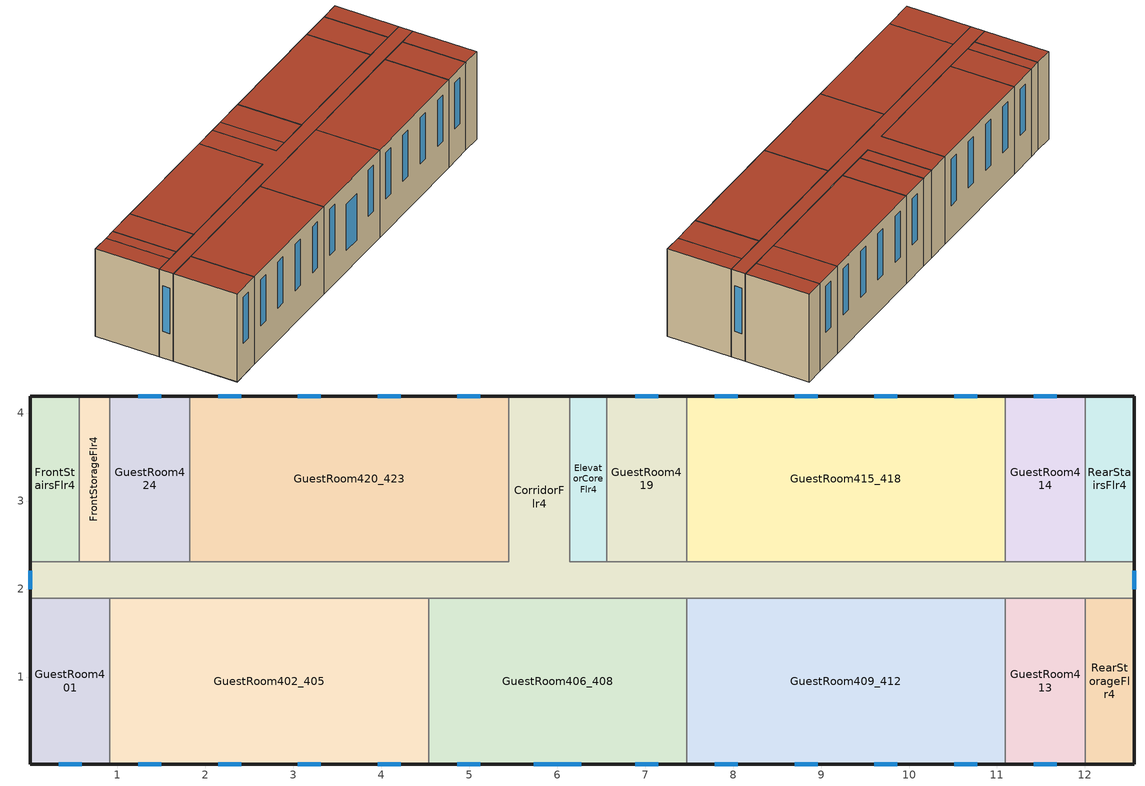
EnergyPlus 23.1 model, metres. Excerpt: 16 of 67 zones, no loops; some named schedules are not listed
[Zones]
RearStairsFlr4
 floor to RearStairsFlr3 (LA_Floor_Construction): 12.56,4.19 12.56,2.31 12,2.31 12,4.19 z8.84
 wall outside (LA_Wall_Construction): 12.56,2.31 12.56,4.19 12,4.19 z8.84:11.58
 wall to GuestRoom414 (LA_Wall_Construction): 12,4.19 12,2.31 z8.84:11.58
 wall to CorridorFlr4 (LA_Wall_Construction): 12,2.31 12.56,2.31 z8.84:11.58
 roof outside (LA_Roof_Construction): 12.56,2.31 12.56,4.19 12,4.19 12,2.31 z11.58
CorridorFlr4
 floor to CorridorFlr3 (LA_Floor_Construction): 12.56,2.31 12.56,1.89 0.01,1.89 0.01,2.31 5.45,2.31 5.45,4.19 6.15,4.19 6.15,2.31 z8.84
 wall outside (LA_Wall_Construction): 12.56,1.89 12.56,2.31 / 6.15,4.19 5.45,4.19 / 0.01,2.31 0.01,1.89 z8.84:11.58
 wall to GuestRoom414 (LA_Wall_Construction): 12,2.31 11.1,2.31 z8.84:11.58
 wall to GuestRoom415_418 (LA_Wall_Construction): 11.1,2.31 7.47,2.31 z8.84:11.58
 wall to GuestRoom419 (LA_Wall_Construction): 7.47,2.31 6.56,2.31 z8.84:11.58
 wall to ElevatorCoreFlr4 (LA_Wall_Construction): 6.56,2.31 6.15,2.31 6.15,4.19 z8.84:11.58
 wall to GuestRoom420_423 (LA_Wall_Construction): 5.45,4.19 5.45,2.31 1.82,2.31 z8.84:11.58
 wall to GuestRoom424 (LA_Wall_Construction): 1.82,2.31 0.92,2.31 z8.84:11.58
 wall to FrontStorageFlr4 (LA_Wall_Construction): 0.92,2.31 0.57,2.31 z8.84:11.58
 wall to FrontStairsFlr4 (LA_Wall_Construction): 0.57,2.31 0.01,2.31 z8.84:11.58
 wall to GuestRoom401 (LA_Wall_Construction): 0.01,1.89 0.92,1.89 z8.84:11.58
 wall to GuestRoom402_405 (LA_Wall_Construction): 0.92,1.89 4.54,1.89 z8.84:11.58
 wall to GuestRoom406_408 (LA_Wall_Construction): 4.54,1.89 7.47,1.89 z8.84:11.58
 wall to GuestRoom409_412 (LA_Wall_Construction): 7.47,1.89 11.1,1.89 z8.84:11.58
 wall to GuestRoom413 (LA_Wall_Construction): 11.1,1.89 12,1.89 z8.84:11.58
 wall to RearStorageFlr4 (LA_Wall_Construction): 12,1.89 12.56,1.89 z8.84:11.58
 window (LA_Window_Construction): 12.56,2 12.56,2.21 / 0.01,2.21 0.01,2 z9.68:11.1
 roof outside (LA_Roof_Construction): 12.56,1.89 12.56,2.31 6.15,2.31 6.15,4.19 5.45,4.19 5.45,2.31 0.01,2.31 0.01,1.89 z11.58
RearStorageFlr4
 floor to RearStorageFlr3 (LA_Floor_Construction): 12.56,1.89 12.56,0.01 12,0.01 12,1.89 z8.84
 wall outside (LA_Wall_Construction): 12,0.01 12.56,0.01 12.56,1.89 z8.84:11.58
 wall to GuestRoom413 (LA_Wall_Construction): 12,1.89 12,0.01 z8.84:11.58
 roof outside (LA_Roof_Construction): 12.56,0.01 12.56,1.89 12,1.89 12,0.01 z11.58
GuestRoom401
 floor to GuestRoom301 (LA_Floor_Construction): 0.92,1.89 0.92,0.01 0.01,0.01 0.01,1.89 z8.84
 wall outside (LA_Wall_Construction): 0.01,1.89 0.01,0.01 0.92,0.01 z8.84:11.58
 wall to GuestRoom402_405 (LA_Wall_Construction): 0.92,0.01 0.92,1.89 z8.84:11.58
 window (LA_Window_Construction): 0.33,0.01 0.6,0.01 z9.86:11.3
 roof outside (LA_Roof_Construction): 0.92,0.01 0.92,1.89 0.01,1.89 0.01,0.01 z11.58
GuestRoom402_405
 floor to GuestRoom302_305 (LA_Floor_Construction): 4.54,1.89 4.54,0.01 0.92,0.01 0.92,1.89 z8.84
 wall outside (LA_Wall_Construction): 0.92,0.01 4.54,0.01 z8.84:11.58
 wall to GuestRoom406_408 (LA_Wall_Construction): 4.54,0.01 4.54,1.89 z8.84:11.58
 window (LA_Window_Construction): 1.24,0.01 1.5,0.01 / 2.15,0.01 2.41,0.01 / 3.05,0.01 3.31,0.01 / 3.96,0.01 4.22,0.01 z9.86:11.3
 roof outside (LA_Roof_Construction): 4.54,0.01 4.54,1.89 0.92,1.89 0.92,0.01 z11.58
GuestRoom406_408
 floor to GuestRoom306_308 (LA_Floor_Construction): 7.47,1.89 7.47,0.01 4.54,0.01 4.54,1.89 z8.84
 wall outside (LA_Wall_Construction): 4.54,0.01 7.47,0.01 z8.84:11.58
 wall to GuestRoom409_412 (LA_Wall_Construction): 7.47,0.01 7.47,1.89 z8.84:11.58
 window (LA_Window_Construction): 4.87,0.01 5.13,0.01 / 6.89,0.01 7.15,0.01 z9.86:11.3; 5.74,0.01 6.28,0.01 z9.49:10.93
 roof outside (LA_Roof_Construction): 7.47,0.01 7.47,1.89 4.54,1.89 4.54,0.01 z11.58
GuestRoom409_412
 floor to GuestRoom309_312 (LA_Floor_Construction): 11.1,1.89 11.1,0.01 7.47,0.01 7.47,1.89 z8.84
 wall outside (LA_Wall_Construction): 7.47,0.01 11.1,0.01 z8.84:11.58
 wall to GuestRoom413 (LA_Wall_Construction): 11.1,0.01 11.1,1.89 z8.84:11.58
 window (LA_Window_Construction): 7.79,0.01 8.05,0.01 / 8.7,0.01 8.96,0.01 / 9.61,0.01 9.87,0.01 / 10.51,0.01 10.77,0.01 z9.86:11.3
 roof outside (LA_Roof_Construction): 11.1,0.01 11.1,1.89 7.47,1.89 7.47,0.01 z11.58
GuestRoom413
 floor to GuestRoom313 (LA_Floor_Construction): 12,1.89 12,0.01 11.1,0.01 11.1,1.89 z8.84
 wall outside (LA_Wall_Construction): 11.1,0.01 12,0.01 z8.84:11.58
 window (LA_Window_Construction): 11.42,0.01 11.68,0.01 z9.86:11.3
 roof outside (LA_Roof_Construction): 12,0.01 12,1.89 11.1,1.89 11.1,0.01 z11.58
GuestRoom414
 floor to GuestRoom314 (LA_Floor_Construction): 12,4.19 12,2.31 11.1,2.31 11.1,4.19 z8.84
 wall outside (LA_Wall_Construction): 12,4.19 11.1,4.19 z8.84:11.58
 wall to GuestRoom415_418 (LA_Wall_Construction): 11.1,4.19 11.1,2.31 z8.84:11.58
 window (LA_Window_Construction): 11.68,4.19 11.42,4.19 z9.86:11.3
 roof outside (LA_Roof_Construction): 12,2.31 12,4.19 11.1,4.19 11.1,2.31 z11.58
GuestRoom415_418
 floor to GuestRoom315_318 (LA_Floor_Construction): 11.1,4.19 11.1,2.31 7.47,2.31 7.47,4.19 z8.84
 wall outside (LA_Wall_Construction): 11.1,4.19 7.47,4.19 z8.84:11.58
 wall to GuestRoom419 (LA_Wall_Construction): 7.47,4.19 7.47,2.31 z8.84:11.58
 window (LA_Window_Construction): 10.77,4.19 10.51,4.19 / 9.87,4.19 9.61,4.19 / 8.96,4.19 8.7,4.19 / 8.05,4.19 7.79,4.19 z9.86:11.3
 roof outside (LA_Roof_Construction): 11.1,2.31 11.1,4.19 7.47,4.19 7.47,2.31 z11.58
ElevatorCoreFlr4
 floor to ElevatorCoreFlr3 (LA_Floor_Construction): 6.56,4.19 6.56,2.31 6.15,2.31 6.15,4.19 z8.84
 wall outside (LA_Wall_Construction): 6.56,4.19 6.15,4.19 z8.84:11.58
 wall to GuestRoom419 (LA_Wall_Construction): 6.56,2.31 6.56,4.19 z8.84:11.58
 roof outside (LA_Roof_Construction): 6.56,2.31 6.56,4.19 6.15,4.19 6.15,2.31 z11.58
GuestRoom419
 floor to GuestRoom319 (LA_Floor_Construction): 7.47,4.19 7.47,2.31 6.56,2.31 6.56,4.19 z8.84
 wall outside (LA_Wall_Construction): 7.47,4.19 6.56,4.19 z8.84:11.58
 window (LA_Window_Construction): 7.15,4.19 6.89,4.19 z9.86:11.3
 roof outside (LA_Roof_Construction): 7.47,2.31 7.47,4.19 6.56,4.19 6.56,2.31 z11.58
GuestRoom420_423
 floor to GuestRoom320_323 (LA_Floor_Construction): 5.45,4.19 5.45,2.31 1.82,2.31 1.82,4.19 z8.84
 wall outside (LA_Wall_Construction): 5.45,4.19 1.82,4.19 z8.84:11.58
 wall to GuestRoom424 (LA_Wall_Construction): 1.82,4.19 1.82,2.31 z8.84:11.58
 window (LA_Window_Construction): 5.13,4.19 4.86,4.19 / 4.22,4.19 3.96,4.19 / 3.31,4.19 3.05,4.19 / 2.41,4.19 2.15,4.19 z9.86:11.3
 roof outside (LA_Roof_Construction): 5.45,2.31 5.45,4.19 1.82,4.19 1.82,2.31 z11.58
GuestRoom424
 floor to GuestRoom324 (LA_Floor_Construction): 1.82,4.19 1.82,2.31 0.92,2.31 0.92,4.19 z8.84
 wall outside (LA_Wall_Construction): 1.82,4.19 0.92,4.19 z8.84:11.58
 wall to FrontStorageFlr4 (LA_Wall_Construction): 0.92,4.19 0.92,2.31 z8.84:11.58
 window (LA_Window_Construction): 1.5,4.19 1.24,4.19 z9.86:11.3
 roof outside (LA_Roof_Construction): 1.82,2.31 1.82,4.19 0.92,4.19 0.92,2.31 z11.58
FrontStorageFlr4
 floor to FrontStorageFlr3 (LA_Floor_Construction): 0.92,4.19 0.92,2.31 0.57,2.31 0.57,4.19 z8.84
 wall outside (LA_Wall_Construction): 0.92,4.19 0.57,4.19 z8.84:11.58
 wall to FrontStairsFlr4 (LA_Wall_Construction): 0.57,4.19 0.57,2.31 z8.84:11.58
 roof outside (LA_Roof_Construction): 0.92,2.31 0.92,4.19 0.57,4.19 0.57,2.31 z11.58
FrontStairsFlr4
 floor to FrontStairsFlr3 (LA_Floor_Construction): 0.57,4.19 0.57,2.31 0.01,2.31 0.01,4.19 z8.84
 wall outside (LA_Wall_Construction): 0.57,4.19 0.01,4.19 0.01,2.31 z8.84:11.58
 roof outside (LA_Roof_Construction): 0.57,2.31 0.57,4.19 0.01,4.19 0.01,2.31 z11.58
[Building]
HotelSmall: North Axis=180; Terrain=Suburbs; Loads Convergence Tolerance Value=0.04; Temperature Convergence Tolerance Value=0.4; Solar Distribution=FullExterior; Maximum Number of Warmup Days=25; Minimum Number of Warmup Days=6
[Site:Location]
Hudson.River.Reserve: Latitude=42.017; Longitude=-73.917; Time Zone=-5; Elevation=12
[SizingPeriod:DesignDay] Day of Month=21; DryBulb Temperature Range Modifier Type=DefaultMultipliers; Humidity Condition Type=Wetbulb; Barometric Pressure=98769; Rain Indicator=No; Snow Indicator=No; Daylight Saving Time Indicator=No
Name | Month | Day Type | Maximum DryBulb Temperature | Daily DryBulb Temperature Range | Wetbulb or DewPoint at Maximum DryBulb | Wind Speed | Wind Direction | Solar Model Indicator | Sky Clearness | ASHRAE Clear Sky Optical Depth for Beam Irradiance taub | ASHRAE Clear Sky Optical Depth for Diffuse Irradiance taud
Buffalo.Niagara.Intl.AP_NY_USA Ann Htg 99.6% Condns DB | 1 | WinterDesignDay | -16.3 | 0 | -16.3 | 5.1 | 270 | ASHRAEClearSky | 0
Buffalo.Niagara.Intl.AP_NY_USA Ann Clg .4% Condns DB=>MWB | 7 | SummerDesignDay | 30.3 | 9.3 | 21.8 | 5.7 | 240 | ASHRAETau |  | 0.462 | 2.001
[Site:GroundTemperature:FCfactorMethod]
January Ground Temperature=9.7; February Ground Temperature=6; March Ground Temperature=-2.2; April Ground Temperature=-3.4; May Ground Temperature=-4.2; June Ground Temperature=2.7; July Ground Temperature=7.5; August Ground Temperature=13.7; September Ground Temperature=18.6; October Ground Temperature=22; November Ground Temperature=20.7; December Ground Temperature=16.5
[Site:WaterMainsTemperature]
Calculation Method=Correlation; Annual Average Outdoor Air Temperature=8.96667; Maximum Difference In Monthly Average Outdoor Air Temperatures=26.2
[MATERIAL] Roughness=MediumRough; Conductivity=0.12; Density=800; Specific Heat=1000; Thermal Absorptance=0.9; Solar Absorptance=0.7; Visible Absorptance=0.7
Name | Thickness
LA_Roof_Assembly | 0.412371
LA_Wall_Assembly | 0.269663
LA_Floor_Assembly | 0.258621
[WINDOWMATERIAL:SIMPLEGLAZINGSYSTEM]
LA_Window_Material: UFactor=3.09; Solar Heat Gain Coefficient=0.38; Visible Transmittance=0.6
[CONSTRUCTION]
LA_Roof_Construction: LA_Roof_Assembly
LA_Wall_Construction: LA_Wall_Assembly
LA_Floor_Construction: LA_Floor_Assembly
LA_Window_Construction: LA_Window_Material
[Zone] Type=1; Multiplier=1
RearStairsFlr4; CorridorFlr4; RearStorageFlr4; GuestRoom401; GuestRoom402_405; GuestRoom406_408; GuestRoom409_412; GuestRoom413; GuestRoom414; GuestRoom415_418; ElevatorCoreFlr4; GuestRoom419; GuestRoom420_423; GuestRoom424; FrontStorageFlr4; FrontStairsFlr4
[People] Number of People Calculation Method=People; Fraction Radiant=0.3; Sensible Heat Fraction=autocalculate; Activity Level Schedule=Activity_Sch; Mean Radiant Temperature Calculation Type=ZoneAveraged
Name | Zone or ZoneList or Space or SpaceList | Number of People Schedule | Number of People
CorridorFlr4_People | CorridorFlr4 | AlwaysOff | 0.353127
ElevatorCoreFlr4_People | ElevatorCoreFlr4 | AlwaysOff | 0.0127126
FrontStairsFlr4_People | FrontStairsFlr4 | AlwaysOff | 0.0565003
FrontStorageFlr4_People | FrontStorageFlr4 | AlwaysOff | 0.0141251
GuestRoom401_People | GuestRoom401 | GuestRoom_Occ_Sch | 0.0784727
GuestRoom402_405_People | GuestRoom402_405 | AlwaysOff | 0.313891
GuestRoom406_408_People | GuestRoom406_408 | AlwaysOff | 0.235418
GuestRoom409_412_People | GuestRoom409_412 | GuestRoom_Occ_Sch | 0.313891
GuestRoom413_People | GuestRoom413 | AlwaysOff | 0.0784727
GuestRoom414_People | GuestRoom414 | AlwaysOff | 0.0784727
GuestRoom415_418_People | GuestRoom415_418 | GuestRoom_Occ_Sch | 0.313891
GuestRoom419_People | GuestRoom419 | GuestRoom_Occ_Sch | 0.0784727
GuestRoom420_423_People | GuestRoom420_423 | GuestRoom_Occ_Sch | 0.313891
GuestRoom424_People | GuestRoom424 | GuestRoom_Occ_Sch | 0.0784727
RearStairsFlr4_People | RearStairsFlr4 | AlwaysOff | 0.0565003
RearStorageFlr4_People | RearStorageFlr4 | AlwaysOff | 0.0226001
[Lights] Design Level Calculation Method=Watts/Area; Lighting Level=0; Return Air Fraction=0; Fraction Radiant=0.7; Fraction Visible=0.2; Fraction Replaceable=1; EndUse Subcategory=LightsWired
Name | Zone or ZoneList or Space or SpaceList | Schedule | Watts per Zone Floor Area
CorridorFlr4_Lights | CorridorFlr4 | ltg_sch_corridor | 5.115006
ElevatorCoreFlr4_Lights | ElevatorCoreFlr4 | ltg_sch_elevator | 0
FrontStairsFlr4_Lights | FrontStairsFlr4 | ltg_sch_stair | 4.553127
FrontStorageFlr4_Lights | FrontStorageFlr4 | ltg_sch_storage | 3.458439
GuestRoom401_Lights | GuestRoom401 | ltg_sch_guestroom | 4.4132
GuestRoom402_405_Lights | GuestRoom402_405 | alwaysoff | 4.4132
GuestRoom406_408_Lights | GuestRoom406_408 | alwaysoff | 4.4132
GuestRoom409_412_Lights | GuestRoom409_412 | ltg_sch_guestroom | 4.4132
GuestRoom413_Lights | GuestRoom413 | alwaysoff | 4.4132
GuestRoom414_Lights | GuestRoom414 | alwaysoff | 4.4132
GuestRoom415_418_Lights | GuestRoom415_418 | ltg_sch_guestroom | 4.4132
GuestRoom419_Lights | GuestRoom419 | ltg_sch_guestroom | 4.4132
GuestRoom420_423_Lights | GuestRoom420_423 | ltg_sch_guestroom | 4.4132
GuestRoom424_Lights | GuestRoom424 | ltg_sch_guestroom | 4.4132
RearStairsFlr4_Lights | RearStairsFlr4 | ltg_sch_stair | 4.553127
RearStorageFlr4_Lights | RearStorageFlr4 | ltg_sch_storage | 3.458439
[ElectricEquipment] Fraction Latent=0; Fraction Radiant=0.5; Fraction Lost=0; EndUse Subcategory=MiscPlug
Name | Zone or ZoneList or Space or SpaceList | Schedule | Design Level Calculation Method | Design Level | Watts per Zone Floor Area
CorridorFlr4_PlugLoad | CorridorFlr4 | AlwaysOff | EquipmentLevel | 0
ElevatorCoreFlr4_PlugLoad | ElevatorCoreFlr4 | AlwaysOff | EquipmentLevel | 0
FrontStairsFlr4_PlugLoad | FrontStairsFlr4 | AlwaysOff | EquipmentLevel | 0
FrontStorageFlr4_PlugLoad | FrontStorageFlr4 | AlwaysOff | EquipmentLevel | 0
GuestRoom401_PlugLoad | GuestRoom401 | Guestroom_Eqp_Sch_Adva | Watts/Area |  | 11.8935
GuestRoom402_405_PlugLoad | GuestRoom402_405 | AlwaysOff | Watts/Area |  | 11.8935
GuestRoom406_408_PlugLoad | GuestRoom406_408 | AlwaysOff | Watts/Area |  | 11.8935
GuestRoom409_412_PlugLoad | GuestRoom409_412 | Guestroom_Eqp_Sch_Adva | Watts/Area |  | 11.8935
GuestRoom413_PlugLoad | GuestRoom413 | AlwaysOff | Watts/Area |  | 11.8935
GuestRoom414_PlugLoad | GuestRoom414 | AlwaysOff | Watts/Area |  | 11.8935
GuestRoom415_418_PlugLoad | GuestRoom415_418 | Guestroom_Eqp_Sch_Adva | Watts/Area |  | 11.8935
GuestRoom419_PlugLoad | GuestRoom419 | Guestroom_Eqp_Sch_Adva | Watts/Area |  | 11.8935
GuestRoom420_423_PlugLoad | GuestRoom420_423 | Guestroom_Eqp_Sch_Adva | Watts/Area |  | 11.8935
GuestRoom424_PlugLoad | GuestRoom424 | Guestroom_Eqp_Sch_Adva | Watts/Area |  | 11.8935
RearStairsFlr4_PlugLoad | RearStairsFlr4 | AlwaysOff | EquipmentLevel | 0
RearStorageFlr4_PlugLoad | RearStorageFlr4 | AlwaysOff | EquipmentLevel | 0
[ZoneInfiltration:DesignFlowRate] Design Flow Rate Calculation Method=Flow/ExteriorWallArea; Design Flow Rate=0; Flow Rate per Exterior Surface Area=0.000569572; Constant Term Coefficient=0; Temperature Term Coefficient=0; Velocity Term Coefficient=0.224; Velocity Squared Term Coefficient=0
Name | Zone or ZoneList or Space or SpaceList | Schedule
CorridorFlr4_Infiltration | CorridorFlr4 | AlwaysOn
ElevatorCoreFlr4_Infiltration | ElevatorCoreFlr4 | AlwaysOn
FrontStairsFlr4_Infiltration | FrontStairsFlr4 | AlwaysOn
FrontStorageFlr4_Infiltration | FrontStorageFlr4 | AlwaysOn
GuestRoom401_Infiltration | GuestRoom401 | GuestRoom_Infil_Sch
GuestRoom402_405_Infiltration | GuestRoom402_405 | GuestRoom_Infil_Sch
GuestRoom406_408_Infiltration | GuestRoom406_408 | GuestRoom_Infil_Sch
GuestRoom409_412_Infiltration | GuestRoom409_412 | GuestRoom_Infil_Sch
GuestRoom413_Infiltration | GuestRoom413 | GuestRoom_Infil_Sch
GuestRoom414_Infiltration | GuestRoom414 | GuestRoom_Infil_Sch
GuestRoom415_418_Infiltration | GuestRoom415_418 | GuestRoom_Infil_Sch
GuestRoom419_Infiltration | GuestRoom419 | GuestRoom_Infil_Sch
GuestRoom420_423_Infiltration | GuestRoom420_423 | GuestRoom_Infil_Sch
GuestRoom424_Infiltration | GuestRoom424 | GuestRoom_Infil_Sch
RearStairsFlr4_Infiltration | RearStairsFlr4 | AlwaysOn
RearStorageFlr4_Infiltration | RearStorageFlr4 | AlwaysOn
[ZoneVentilation:WindandStackOpenArea] Opening Area=0.0021; Opening Area Fraction Schedule=Sliding_Doors_Ventilation_Availability_SCH; Opening Effectiveness=autocalculate; Height Difference=5.7909; Discharge Coefficient for Opening=autocalculate; Minimum Indoor Temperature=18.89; Maximum Indoor Temperature=25.56; Delta Temperature=-100; Minimum Outdoor Temperature=15.56; Maximum Outdoor Temperature=23.89; Maximum Wind Speed=40
Name | Zone or Space | Effective Angle
GuestRoom401 Sliding Door Ventilation | GuestRoom401 | 0
GuestRoom409_412 Sliding Door Ventilation | GuestRoom409_412 | 0
GuestRoom415_418 Sliding Door Ventilation | GuestRoom415_418 | 180
GuestRoom419 Sliding Door Ventilation | GuestRoom419 | 180
GuestRoom420_423 Sliding Door Ventilation | GuestRoom420_423 | 180
GuestRoom424 Sliding Door Ventilation | GuestRoom424 | 180
[Exterior:Lights]
Exterior_Lights: Schedule=Exterior_Lgt_ALWAYS_ON; Design Level=123.519; Control Option=AstronomicalClock; EndUse Subcategory=General
[Sizing:Zone] Zone Cooling Design Supply Air Temperature Input Method=SupplyAirTemperature; Zone Cooling Design Supply Air Temperature=14; Zone Heating Design Supply Air Temperature Input Method=SupplyAirTemperature; Zone Heating Design Supply Air Temperature=50; Zone Cooling Design Supply Air Humidity Ratio=0.008; Zone Heating Design Supply Air Humidity Ratio=0.008; Cooling Design Air Flow Method=DesignDay; Cooling Design Air Flow Rate=0; Cooling Minimum Air Flow Fraction=0; Heating Design Air Flow Method=DesignDay; Heating Design Air Flow Rate=0; Zone Load Sizing Method=Sensible Load Only No Latent Load; Zone Latent Cooling Design Supply Air Humidity Ratio Input Method=HumidityRatioDifference; Zone Cooling Design Supply Air Humidity Ratio Difference=0.005; Zone Latent Heating Design Supply Air Humidity Ratio Input Method=HumidityRatioDifference; Zone Humidification Design Supply Air Humidity Ratio Difference=0.005
Name | Design Specification Outdoor Air Object
GuestRoom401 | SZ DSOA GuestRoom401
GuestRoom402_405 | SZ DSOA GuestRoom402_405
GuestRoom406_408 | SZ DSOA GuestRoom406_408
GuestRoom409_412 | SZ DSOA GuestRoom409_412
GuestRoom413 | SZ DSOA GuestRoom413
GuestRoom414 | SZ DSOA GuestRoom414
GuestRoom415_418 | SZ DSOA GuestRoom415_418
GuestRoom419 | SZ DSOA GuestRoom419
GuestRoom420_423 | SZ DSOA GuestRoom420_423
GuestRoom424 | SZ DSOA GuestRoom424
CorridorFlr4 | SZ DSOA CorridorFlr4
FrontStairsFlr4 | SZ DSOA FrontStairsFlr4
RearStairsFlr4 | SZ DSOA RearStairsFlr4
[ZoneControl:Thermostat]
Name | Zone or ZoneList | Control Type Schedule | Control 1
GuestRoom401 Thermostat | GuestRoom401 | COMPACT HVAC-ALWAYS 4 | N OccGuestRoom Thermostat Dual SP Control
GuestRoom402_405 Thermostat | GuestRoom402_405 | COMPACT HVAC-ALWAYS 4 | VacGuestRoom Thermostat Dual SP Control
GuestRoom406_408 Thermostat | GuestRoom406_408 | COMPACT HVAC-ALWAYS 4 | VacGuestRoom Thermostat Dual SP Control
GuestRoom409_412 Thermostat | GuestRoom409_412 | COMPACT HVAC-ALWAYS 4 | N OccGuestRoom Thermostat Dual SP Control
GuestRoom413 Thermostat | GuestRoom413 | COMPACT HVAC-ALWAYS 4 | VacGuestRoom Thermostat Dual SP Control
GuestRoom414 Thermostat | GuestRoom414 | COMPACT HVAC-ALWAYS 4 | VacGuestRoom Thermostat Dual SP Control
GuestRoom415_418 Thermostat | GuestRoom415_418 | COMPACT HVAC-ALWAYS 4 | S OccGuestRoom Thermostat Dual SP Control
GuestRoom419 Thermostat | GuestRoom419 | COMPACT HVAC-ALWAYS 4 | S OccGuestRoom Thermostat Dual SP Control
GuestRoom420_423 Thermostat | GuestRoom420_423 | COMPACT HVAC-ALWAYS 4 | S OccGuestRoom Thermostat Dual SP Control
GuestRoom424 Thermostat | GuestRoom424 | COMPACT HVAC-ALWAYS 4 | S OccGuestRoom Thermostat Dual SP Control
CorridorFlr4 Thermostat | CorridorFlr4 | COMPACT HVAC-ALWAYS 4 | CommonArea Thermostat Dual SP Control
FrontStairsFlr4 Thermostat | FrontStairsFlr4 | COMPACT HVAC-ALWAYS 1 | SemiHeated_HtgSP
RearStairsFlr4 Thermostat | RearStairsFlr4 | COMPACT HVAC-ALWAYS 1 | SemiHeated_HtgSP
[Zone equipment]
GuestRoom401: 401 PTAC
GuestRoom402_405: 402_405 PTAC
GuestRoom406_408: 406_408 PTAC
GuestRoom409_412: 409_412 PTAC
GuestRoom413: 413 PTAC
GuestRoom414: 414 PTAC
GuestRoom415_418: 415_418 PTAC
GuestRoom419: 419 PTAC
GuestRoom420_423: 420_423 PTAC
GuestRoom424: 424 PTAC
CorridorFlr4: CorridorFlr4 PTAC
FrontStairsFlr4: FrontStairsFlr4 Unit Heater
RearStairsFlr4: RearStairsFlr4 Unit Heater
[EnergyManagementSystem:Program]
Door_Switch_Enabled_Thermostat_Reset_Program_S_LivingUnit: IF (S_Sliding_Door_Ventilation_Sensor > 0); SET timesteps_after_doorshut_south = 0; SET S_LivingUnit_CLGSETP_Actuator = 32.22; SET S_LivingUnit_HTGSETP_Actuator = 12.78; ELSEIF S_LivingUnit_CLGSETP_Actuator > 24.4; SET timesteps_after_doorshut_south = timesteps_after_doorshut_south + 1; IF timesteps_after_doorshut_south == 1; SET S_LivingUnit_CLGSETP_Actuator = 30; SET S_LivingUnit_HTGSETP_Actuator = 14; ELSEIF timesteps_after_doorshut_south == 2; SET S_LivingUnit_CLGSETP_Actuator = 28; SET S_LivingUnit_HTGSETP_Actuator = 16; ELSEIF timesteps_after_doorshut_south == 3; SET S_LivingUnit_CLGSETP_Actuator = 26; SET S_LivingUnit_HTGSETP_Actuator = 18; ELSEIF timesteps_after_doorshut_south == 4; SET S_LivingUnit_CLGSETP_Actuator = 25; SET S_LivingUnit_HTGSETP_Actuator = 20; SET S_LivingUnit_CLGSETP_Actuator = null; SET S_LivingUnit_HTGSETP_Actuator = null; ENDIF; ELSE; SET timesteps_after_doorshut_south = 0; SET S_LivingUnit_CLGSETP_Actuator = null; SET S_LivingUnit_HTGSETP_Actuator = null; ENDIF
